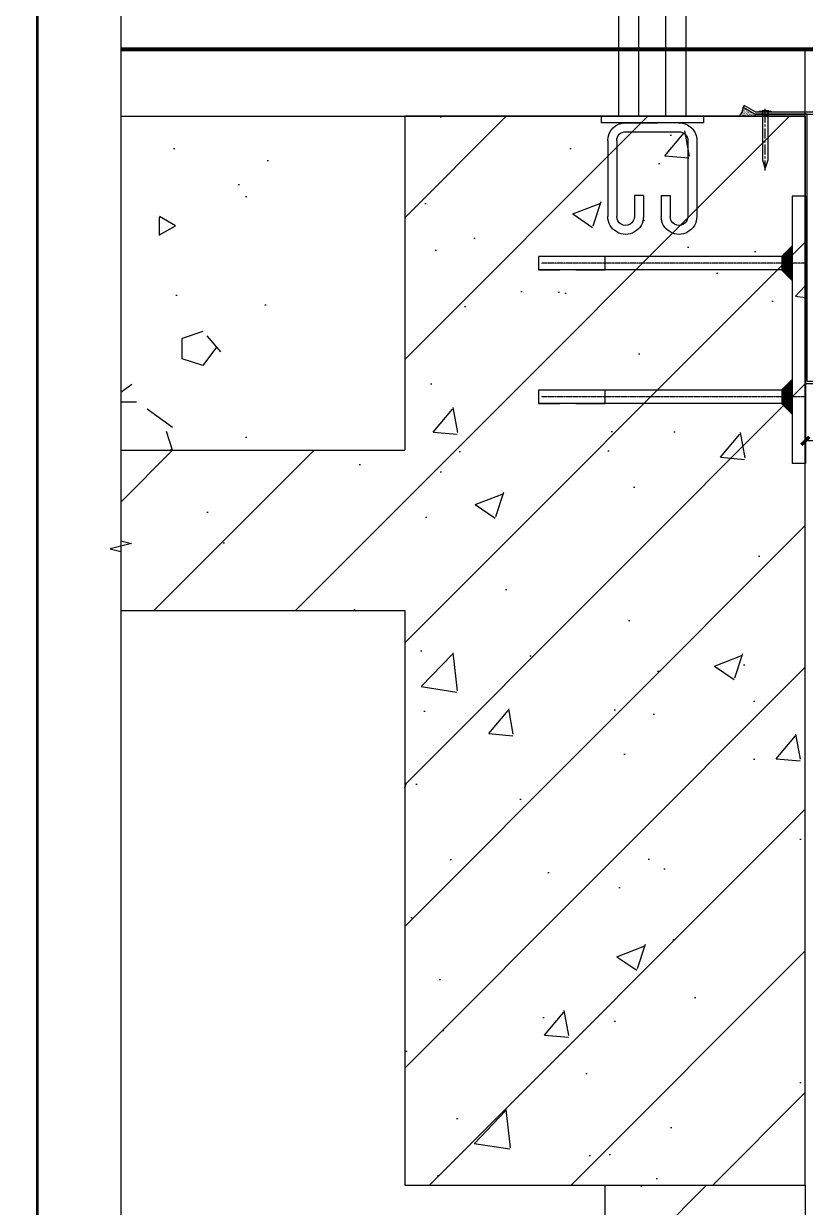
# Model space of a CAD drawing. Extents: x -160106 to 966792, y -663931 to 1550022.
# Drawn here: x -71805 to -71220, y -86032 to -85146 of the extents above; entities that cross this region are included whole.
import ezdxf
from ezdxf.enums import TextEntityAlignment as Align
from ezdxf.xclip import XClip

# ---------------------------------------------------------------- set-up
doc = ezdxf.new("R2010")
doc.units = 0
for name, pattern in [('CENTER', [2, 1.25, -0.25, 0.25, -0.25]), ('ZN-CENTER', [2, 1.25, -0.25, 0.25, -0.25]), ('ZN-DASH', [0.35, 0.25, -0.1])]:
    doc.linetypes.add(name, pattern=pattern)
for name, color, linetype in [('!ZN1-填充-8', 8, 'Continuous'), ('!ZN3-不锈钢板幕墙-7', 7, 'Continuous'), ('!ZN4-辅助材料-1', 1, 'Continuous'), ('!ZN4-配件-11', 11, 'Continuous'), ('!ZN6-轴线-1', 1, 'ZN-CENTER'), ('0-cxFrame', 155, 'Continuous'), ('20剖面图$0$20立剖面图及门窗表$0$A-HRAIL', 173, 'Continuous'), ('20剖面图$0$20立剖面图及门窗表$0$A-WINDOW', 140, 'Continuous'), ('20剖面图$0$20立剖面图及门窗表$0$立面栏杆', 167, 'Continuous'), ('20剖面图$0$A-HATCH-2', 251, 'Continuous'), ('20剖面图$0$A-SFCE', 30, 'Continuous'), ('20剖面图$0$AS-COLN', 6, 'Continuous'), ('20剖面图$0$AS-WALL', 40, 'Continuous'), ('20剖面图$0$PUB_HATCH', 8, 'Continuous'), ('2钢材断面', 2, 'Continuous'), ('3符号', 173, 'Continuous'), ('40钢材投影', 40, 'Continuous'), ('ALT_CEN-0-30', 1, 'CENTER'), ('DIM', 173, 'Continuous')]:
    doc.layers.add(name, color=color, linetype=linetype)
doc.layers.add('0-cxText', color=131, linetype='Continuous', lineweight=25)
doc.styles.add('cx_tuming', font='simhei.ttf')
doc.styles.add('cx_tuqian1', font='')
doc.styles.add('DHTEXT-1', font='ROMANS.shx', dxfattribs={"width": 0.7, "bigfont": 'CHINESE.shx'})
doc.styles.add('黑体', font='simhei.ttf', dxfattribs={"height": 12})
doc.styles.get('cx_tuqian1').set_extended_font_data('SimSun')
doc.dimstyles.new('ZN4', dxfattribs={"dimscale": 4, "dimtxt": 2.5, "dimasz": 1.5, "dimexe": 1, "dimexo": 2, "dimgap": 0.9, "dimtad": 1, "dimdec": 0, "dimdsep": 46, "dimtxsty": 'DHTEXT-1', "dimblk": 'ARCHTICK', "dimcen": 2.5, "dimclrd": 173, "dimclre": 173, "dimclrt": 7, "dimazin": 2, "dimtfac": 1, "dimtix": 1, "dimtmove": 2, "dimatfit": 3, "dimfxl": 0, "dimarcsym": 0})
pattern_1 = [(45, (1530822.114, -568207.45), (-53.0330086, 53.0330086), []), (50, (1530822.11, -568207.45), (215.178055, -18.82564), [22.5, -247.5]), (355, (1530822.11, -568207.45), (-41.6254, 225.65764), [18, -198]), (100.4514, (1530840.05, -568209.02), (173.552815, 206.831863), [19.122057, -210.342634]), (46.1842, (1530822.11, -568147.45), (320.172315, -49.655704), [33.75, -371.25]), (96.6356, (1530848.8, -568151.6), (280.39881, 292.23536), [28.683086, -315.5139]), (351.1842, (1530822.1, -568147.45), (280.398584, 292.23558), [27, -297]), (21, (1530852.11, -568162.45), (179.072116, -120.785667), [22.5, -247.5]), (326, (1530852.11, -568162.45), (72.9946, 217.545014), [18, -198]), (71.4514, (1530867.04, -568172.52), (252.066789, 96.75915), [19.122057, -210.342634]), (37.5, (1530822.114, -568207.45), (3.6479566, 99.868156), [0, -195.6, 0, -201, 0, -198.75]), (7.5, (1530822.11, -568207.45), (78.920861, 118.3235136), [0, -114.6, 0, -191.1, 0, -75.75]), (327.5, (1530755.214, -568207.45), (160.146731, -6.7664615), [0, -75, 0, -234, 0, -310.5]), (317.5, (1530725.21, -568207.45), (174.955851, 30.031495), [0, -97.5, 0, -155.4, 0, -220.5])]

# ---------------------------------------------------------------- blocks, each defined once
blk = doc.blocks.new('20剖面图$0$20立剖面图及门窗表$0$A$C685418A6')
at = {"layer": '20剖面图$0$20立剖面图及门窗表$0$立面栏杆'}
for p, q in [((0, 88.5), (76.56, 88.5)), ((0, 88.5), (0, 83.5)), ((76.56, 83.5), (0, 83.5)), ((18.28, 83.5), (42.09, 83.5)), ((76.56, 88.5), (76.56, 83.5)), ((18.28, 76.83), (58.28, 76.83)), ((4.95, 70.17), (4.95, 13.33)), ((11.61, 70.17), (11.61, 13.33)), ((64.95, 70.17), (64.95, 13.33)), ((71.61, 70.17), (71.61, 13.33)), ((24.95, 29.05), (24.95, 13.33)), ((31.61, 29.05), (24.95, 29.05)), ((31.61, 29.05), (31.61, 13.33)), ((44.95, 29.05), (44.95, 13.33)), ((44.95, 29.05), (51.61, 29.05)), ((51.61, 29.05), (51.61, 13.33))]:
    blk.add_line(p, q, dxfattribs=at)
at = {"layer": '20剖面图$0$20立剖面图及门窗表$0$立面栏杆', "extrusion": (0, 0, -1)}
for centre, major_axis, start_param, end_param in [((18.28, 70.17), (13.33, 0.19), 3.155544, 4.72634), ((58.28, 70.17), (13.33, 0.05), -1.567074, 0.003723), ((18.28, 70.17), (4.71, 4.71), 3.926991, 5.497787), ((58.28, 70.17), (-4.71, 4.71), 0.785398, 2.356194), ((18.28, 13.33), (9.43, 9.43), 0.785398, 3.926991), ((18.28, 13.33), (-4.71, 4.71), 2.356194, 5.497787), ((58.28, 13.33), (-9.43, 9.43), 2.356194, 5.497787), ((58.28, 13.33), (-4.71, 4.71), 2.356194, 5.497787)]:
    blk.add_ellipse(centre, major_axis=major_axis, ratio=1, start_param=start_param, end_param=end_param, dxfattribs=at)
blk = doc.blocks.new('20剖面图$0$20立剖面图及门窗表$0$w4e24333333')
at = {"layer": '20剖面图$0$20立剖面图及门窗表$0$A-HRAIL'}
for points in [[(-198091.58, 12664.03), (-198091.58, 13614.03), (-198141.58, 13614.03), (-198141.58, 12664.03)], [(-198106.58, 12664.03), (-198106.58, 13614.03), (-198126.58, 13614.03), (-198126.58, 12664.03)]]:
    blk.add_lwpolyline(points, close=True, dxfattribs=at)
at = {"layer": '20剖面图$0$20立剖面图及门窗表$0$A-HRAIL', "xscale": -1}
blk.add_blockref('20剖面图$0$20立剖面图及门窗表$0$A$C685418A6', (-198078.3, 12575.53), dxfattribs=at)
blk = doc.blocks.new('A$Cec10f56f')
at = {"layer": '!ZN1-填充-8'}
h = blk.add_hatch(color=252, dxfattribs=at)
h.dxf.hatch_style = 1
h.paths.add_polyline_path([(10, 55), (10, 62.94), (18.01, 55)])
h = blk.add_hatch(color=252, dxfattribs=at)
h.dxf.hatch_style = 1
h.paths.add_polyline_path([(18.01, 55), (18.01, 45), (10, 45), (10, 55)])
h = blk.add_hatch(color=252, dxfattribs=at)
h.dxf.hatch_style = 1
h.paths.add_polyline_path([(10, 45), (10, 37.06), (18.01, 45)])
h = blk.add_hatch(color=252, dxfattribs=at)
h.dxf.hatch_style = 1
h.paths.add_polyline_path([(10, -45), (10, -37.06), (18.01, -45)])
h = blk.add_hatch(color=252, dxfattribs=at)
h.dxf.hatch_style = 1
h.paths.add_polyline_path([(18.01, -45), (18.01, -55), (10, -55), (10, -45)])
h = blk.add_hatch(color=252, dxfattribs=at)
h.dxf.hatch_style = 1
h.paths.add_polyline_path([(10, -55), (10, -62.94), (18.01, -55)])
at = {"layer": '2钢材断面'}
for p, q in [((0, 100), (10, 100)), ((0, 100), (0, -100)), ((10, 100), (10, 45)), ((10, 45), (10, -44)), ((10, -44), (10, -100)), ((0, -100), (10, -100))]:
    blk.add_line(p, q, dxfattribs=at)
at = {"layer": '40钢材投影'}
for p, q in [((18.01, 55), (10, 62.94)), ((10, 55), (200, 55)), ((200, 55), (200, 45)), ((10, 45), (200, 45)), ((18.01, 45), (10, 37.06)), ((18.01, -45), (10, -37.06)), ((10, -45), (200, -45)), ((200, -45), (200, -55)), ((10, -55), (200, -55)), ((18.01, -55), (10, -62.94))]:
    blk.add_line(p, q, dxfattribs=at)
for points in [[(172, 45), (150, 45), (150, 55), (200, 55), (200, 45), (184, 45)], [(172, -55), (150, -55), (150, -45), (200, -45), (200, -55), (184, -55)]]:
    blk.add_lwpolyline(points, dxfattribs=at)
at = {"layer": 'ALT_CEN-0-30', "ltscale": 0.3}
for p, q in [((0, 50), (197.81, 50)), ((0, -50), (197.81, -50))]:
    blk.add_line(p, q, dxfattribs=at)
blk = doc.blocks.new('*U2373')
at = {"color": 0, "linetype": 'ZN-CENTER', "ltscale": 6}
blk.add_line((43.76, 0), (-2.33, 0), dxfattribs=at)
at = {"linetype": 'ByBlock', "ltscale": 10}
for p, q in [((-1.1, 2.28), (-1.1, -2.28)), ((-0.95, 2.33), (-0.95, -2.33)), ((-0.8, 4.2), (-0.8, -4.2)), ((0, 4.2), (-0.8, 4.2)), ((0, -4.2), (0, 4.2)), ((-0.8, -4.2), (0, -4.2))]:
    blk.add_line(p, q, dxfattribs=at)
blk.add_lwpolyline([(0, -2.52, -0.414214), (0.67, -1.85), (35.87, -1.85), (42, 0), (35.87, 1.85), (0.67, 1.85, -0.414214), (0, 2.52)], format="xyb", dxfattribs=at)
for centre, start, end in [((-1.12, 2.61), 272.99512, 344.36651), ((-1.12, -2.61), 15.63349, 87.00488)]:
    blk.add_arc(centre, 0.329, start, end, dxfattribs=at)
at = {"layer": 'Defpoints', "color": 0, "ltscale": 10, "style": 'DHTEXT-1', "width": 0.7}
blk.add_text('3.7', height=1.125, rotation=90, dxfattribs=at).set_placement((3.09, -0.93), align=Align.CENTER)
blk = doc.blocks.new('A$C6990e299')
at = {"layer": '!ZN1-填充-8'}
h = blk.add_hatch(dxfattribs=at)
h.set_pattern_fill('AR-SAND', color=256, scale=0.5, style=0)
h.set_pattern_definition([(37.5, (-13989.7039, 322.62044), (-0.03149668, 0.963411885), [0, -0.76, 0, -0.85, 0, -0.8125]), (7.5, (-13989.7039, 322.6204), (0.88488835, 1.41107303), [0, -0.41, 0, -0.685, 0, -0.2625]), (327.5, (-13990.3189, 322.62044), (1.55707093, 0.002829527), [0, -0.25, 0, -0.9, 0, -1.175]), (317.5, (-13990.3189, 322.6204), (1.5030633, 0.43883778), [0, -0.125, 0, -0.59, 0, -0.675])])
edge = h.paths.add_edge_path()
edge.add_arc((-55.96, 7.2), 9.53, 310.96607, 356.76868)
edge.add_line((-46.44, 6.66), (-37.5, 1.5))
edge.add_line((-37.5, 1.5), (-37.5, 0))
edge.add_line((-37.5, 0), (-49.71, 0))
at = {"layer": '!ZN3-不锈钢板幕墙-7', "ltscale": 4}
blk.add_lwpolyline([(-1.5, 3), (-1.5, 3), (-37.1, 3), (-45.69, 7.96), (-46.44, 6.66), (-37.5, 1.5), (0, 1.5), (0, 1.5), (164.6, 1.5), (164.6, 39.81), (159.44, 48.75), (158.14, 48), (163.1, 39.41), (163.1, 3)], close=True, dxfattribs=at)
at = {"layer": '!ZN4-辅助材料-1', "ltscale": 4}
blk.add_lwpolyline([(-37.5, 0), (-49.71, 0, 0.202556), (-46.44, 6.66), (-37.5, 1.5), (-37.5, 1.5)], format="xyb", close=True, dxfattribs=at)
at = {"color": 4, "linetype": 'ZN-DASH', "ltscale": 30, "const_width": 3}
blk.add_lwpolyline([(155.6, 36.53), (155.6, 50), (-1426.31, 50)], dxfattribs=at)
at = {"ltscale": 20}
blk.add_lwpolyline([(213, -198.5), (1.5, -198.5), (1.5, 1.5), (-37.5, 1.5), (-37.5, 0), (0, 0), (0, -200), (213, -200)], dxfattribs=at)
at = {"layer": '!ZN4-配件-11', "color": 1, "extrusion": (0, 0, -1), "zscale": -1, "rotation": 270}
blk.add_blockref('*U2373', (30, 3), dxfattribs=at)
blk = doc.blocks.new('20250828170426')
at = {"layer": '20剖面图$0$A-HATCH-2'}
h = blk.add_hatch(dxfattribs=at)
h.set_pattern_fill('加气混凝土', color=8, scale=30)
h.set_pattern_definition([(0, (1519310.4, -568317.25), (180, 360), [0, -360]), (0, (1519099.8, -568365.85), (180, 360), [0, -360]), (0, (1519216.8, -568369.45), (180, 360), [0, -360]), (0, (1519344.6, -568263.25), (180, 360), [0, -360]), (0, (1519195.2, -568387.45), (180, 360), [0, -360]), (0, (1519380.6, -568036.45), (180, 360), [0, -360]), (0, (1519270.8, -568065.25), (180, 360), [0, -360]), (0, (1519328.4, -568110.25), (180, 360), [0, -360]), (0, (1519035, -568117.45), (180, 360), [0, -360]), (0, (1519211.4, -568133.65), (180, 360), [0, -360]), (0, (1519143, -568225.45), (180, 360), [0, -360]), (0, (1519146.6, -568360.45), (180, 360), [0, -360]), (0, (1519281.6, -568374.85), (180, 360), [0, -360]), (0, (1519380.6, -568216.45), (180, 360), [0, -360]), (0, (1519044, -568272.25), (180, 360), [0, -360]), (0, (1519074.6, -568211.05), (180, 360), [0, -360]), (0, (1519215, -568236.25), (180, 360), [0, -360]), (0, (1519164.6, -568288.45), (180, 360), [0, -360]), (0, (1519135.8, -568169.65), (180, 360), [0, -360]), (0, (1519180.8, -568034.65), (180, 360), [0, -360]), (0, (1519058.4, -568347.85), (180, 360), [0, -360]), (0, (1519256.4, -568108.45), (180, 360), [0, -360]), (0, (1519089, -568103.05), (180, 360), [0, -360]), (0, (1519060.2, -568056.25), (180, 360), [0, -360]), (130.601294, (1519358.472, -568149.166), (-899.99999006, 1080.00000472), [15.80493, -6622.2666]), (18.434949, (1519332.76, -568142.31), (899.9999967, 359.9999973), [16.263144, -2260.57674]), (90, (1519332.76, -568157.74), (180, 360), [15.42857, -704.57139]), (161.565051, (1519348.186, -568162.88), (-900.0000045, 359.9999732), [16.263144, -2260.57674]), (53.1301023, (1519348.186, -568162.88), (180.0000003, 359.9999998), [17.14286, -1782.8571]), (135, (1519361.9, -568346.31), (-180.000022, 359.999976), [14.546196, -1003.68756]), (45, (1519341.33, -568346.31), (179.999999, 359.999999), [14.546196, -1003.68756]), (135, (1519351.61, -568356.6), (-180.000022, 359.999976), [14.546196, -1003.68756]), (45, (1519351.61, -568356.6), (179.999999, 359.999999), [14.546196, -1003.68756]), (116.56505, (1519188.76, -568104.6), (-3e-05, 719.99998), [19.166296, -383.3259]), (180, (1519180.2, -568087.45), (-180, 360), [20.57143, -339.42855]), (63.434949, (1519151.04, -568104.6), (2e-06, 719.999997), [19.166296, -383.3259]), (116.56505, (1519159.6, -568121.74), (-3e-05, 719.99998), [19.166296, -383.3259]), (0, (1519159.6, -568121.74), (180, 360), [20.57143, -339.42855]), (63.434949, (1519180.2, -568121.74), (2e-06, 719.999997), [19.166296, -383.3259]), (107.102728, (1519324.186, -568226.309), (-539.99997936, 1800.0000029), [23.31681, -9769.7415]), (143.972626, (1519317.33, -568204.023), (-3419.99995664, 2519.99999715), [23.31681, -4873.212]), (180, (1519298.47, -568190.3), (-180, 360), [22.28571, -337.71426]), (36.0273733, (1519257.33, -568204.023), (3419.99997473, 2519.99997283), [23.31681, -4873.212]), (71.565051, (1519250.47, -568224.595), (540.0000028, 1799.999997), [21.68419, -2255.15568]), (107.102728, (1519257.329, -568246.88), (-539.99997936, 1800.0000029), [23.31681, -9769.7415]), (143.972626, (1519276.186, -568260.595), (-3419.99995664, 2519.99999715), [23.31681, -4873.212]), (0, (1519276.2, -568260.6), (180, 360), [22.28571, -337.71426]), (36.0273733, (1519298.472, -568260.595), (3419.99997473, 2519.99997283), [23.31681, -4873.212]), (71.565051, (1519317.33, -568246.88), (540.0000028, 1799.999997), [21.68419, -2255.15568]), (150.255118, (1519327.615, -568058.31), (-540.0000013, 359.9999955), [13.82101, -2888.59176]), (90, (1519315.61, -568065.17), (180, 360), [13.71429, -706.28565]), (29.7448813, (1519315.615, -568065.166), (540.0000003, 359.9999983), [13.82101, -2888.59176]), (116.56505, (1519243.6, -568313.74), (-3e-05, 719.99998), [19.166296, -383.3259]), (168.690067, (1519235.043, -568296.595), (-1620.0000012, 359.999991), [17.48235, -3653.8113]), (41.1859251, (1519204.186, -568305.166), (4499.99997274, 3959.99996537), [18.22311, -7635.4812]), (90, (1519204.19, -568322.31), (180, 360), [17.14286, -702.8571]), (138.814074, (1519217.9, -568334.309), (-4499.99992001, 3960.00002522), [18.22311, -7635.4812]), (16.6992442, (1519217.9, -568334.31), (5939.99995531, 1799.99998115), [17.89767, -7499.1225]), (60.9453959, (1519235.043, -568329.166), (179.99999952, 359.99999682), [17.64965, -7395.2037]), (109.983106, (1519092.758, -568162.88), (-900.00000339, 2519.99999333), [20.0652, -8407.3185]), (155.556045, (1519085.9, -568144.023), (-2340.00000892, 1079.99997756), [20.71379, -8679.0789]), (24.4439547, (1519048.186, -568144.023), (2340.00000117, 1079.9999948), [20.71379, -8679.0789]), (70.0168934, (1519041.329, -568162.88), (900.00000271, 2519.99999375), [20.0652, -8407.3185]), (109.983106, (1519048.186, -568181.738), (-900.00000339, 2519.99999333), [20.0652, -8407.3185]), (160.016893, (1519067.043, -568188.595), (-900.0000005, 359.9999836), [20.0652, -4193.6265]), (19.9831065, (1519067.043, -568188.595), (899.99999506, 359.9999994), [20.0652, -4193.6265]), (70.0168934, (1519085.9, -568181.738), (900.00000271, 2519.99999375), [20.0652, -8407.3185]), (122.005383, (1519226.472, -568195.452), (-180.0000242, 359.9999816), [16.17254, -3380.0604]), (18.434949, (1519202.47, -568186.88), (899.9999967, 359.9999973), [16.263144, -2260.57674]), (90, (1519202.47, -568202.31), (180, 360), [15.42857, -704.57139]), (161.565051, (1519217.9, -568207.45), (-900.0000045, 359.9999732), [16.263144, -2260.57674]), (54.4623222, (1519217.9, -568207.452), (1259.99999817, 1799.9999973), [14.74684, -6178.9269]), (116.56505, (1519121.9, -568282.88), (-3e-05, 719.99998), [19.166296, -383.3259]), (180, (1519113.33, -568265.74), (-180, 360), [18.85714, -341.14284]), (59.0362434, (1519084.186, -568282.88), (180.0000006, 359.99999825), [19.99184, -4178.2932]), (120.963756, (1519094.472, -568300.023), (-180.0000246, 359.99998347), [19.99184, -4178.2932]), (0, (1519094.47, -568300.02), (180, 360), [18.85714, -341.14284]), (63.434949, (1519113.33, -568300.02), (2e-06, 719.999997), [19.166296, -383.3259])])
h.paths.add_polyline_path([(-4002.64, 7250), (-900, 7250), (-900, 7500), (-4002.64, 7500)])
at = {"layer": '20剖面图$0$PUB_HATCH'}
h = blk.add_hatch(dxfattribs=at)
h.set_pattern_fill('钢筋混凝土', color=256, scale=30, style=0)
h.set_pattern_definition(pattern_1)
h.paths.add_polyline_path([(-4002.64, 12430), (-800, 12430), (-800, 12550), (-4002.64, 12550)])
h = blk.add_hatch(dxfattribs=at)
h.set_pattern_fill('钢筋混凝土', color=256, scale=30, style=0)
h.set_pattern_definition(pattern_1)
h.paths.add_polyline_path([(-800, 6700), (-500, 6700), (-500, 7500), (-800, 7500)])
h = blk.add_hatch(dxfattribs=at)
h.set_pattern_fill('钢筋混凝土', color=256, scale=30, style=0)
h.set_pattern_definition(pattern_1)
h.paths.add_polyline_path([(-800, 7130), (-800, 7250), (-4002.64, 7250), (-4002.64, 7130)])
h = blk.add_hatch(dxfattribs=at)
h.set_pattern_fill('钢筋混凝土', color=256, scale=30, style=0)
h.set_pattern_definition([(45, (1530972.114, -569007.45), (-53.0330086, 53.0330086), []), (50, (1530972.11, -569007.45), (215.178055, -18.82564), [22.5, -247.5]), (355, (1530972.11, -569007.45), (-41.6254, 225.65764), [18, -198]), (100.4514, (1530990.05, -569009.02), (173.552815, 206.831863), [19.122057, -210.342634]), (46.1842, (1530972.11, -568947.45), (320.172315, -49.655704), [33.75, -371.25]), (96.6356, (1530998.8, -568951.6), (280.39881, 292.23536), [28.683086, -315.5139]), (351.1842, (1530972.1, -568947.45), (280.398584, 292.23558), [27, -297]), (21, (1531002.11, -568962.45), (179.072116, -120.785667), [22.5, -247.5]), (326, (1531002.11, -568962.45), (72.9946, 217.545014), [18, -198]), (71.4514, (1531017.04, -568972.52), (252.066789, 96.75915), [19.122057, -210.342634]), (37.5, (1530972.114, -569007.45), (3.6479566, 99.868156), [0, -195.6, 0, -201, 0, -198.75]), (7.5, (1530972.11, -569007.45), (78.920861, 118.3235136), [0, -114.6, 0, -191.1, 0, -75.75]), (327.5, (1530905.214, -569007.45), (160.146731, -6.7664615), [0, -75, 0, -234, 0, -310.5]), (317.5, (1530875.21, -569007.45), (174.955851, 30.031495), [0, -97.5, 0, -155.4, 0, -220.5])])
h.paths.add_polyline_path([(-650, 6300), (-500, 6300), (-500, 6700), (-650, 6700)])
at = {"layer": '20剖面图$0$A-SFCE', "color": 8}
for p, q in [((-4002.64, 7550), (-500, 7550)), ((-500, 7500), (-500, 7550)), ((-4002.64, 7500), (-500, 7500))]:
    blk.add_line(p, q, dxfattribs=at)
at = {"layer": '20剖面图$0$AS-COLN'}
for p, q in [((-4002.64, 12550), (-800, 12550)), ((-4002.64, 12430), (-800, 12430)), ((-500, 7500), (-800, 7500)), ((-800, 7500), (-800, 7250)), ((-500, 6700), (-500, 7500)), ((-4002.64, 7250), (-800, 7250)), ((-4002.64, 7130), (-800, 7130)), ((-800, 7130), (-800, 6700)), ((-800, 6700), (-500, 6700))]:
    blk.add_line(p, q, dxfattribs=at)
blk.add_lwpolyline([(-650, 6700), (-500, 6700), (-500, 6300), (-650, 6300)], close=True, dxfattribs=at)
at = {"layer": '20剖面图$0$AS-WALL'}
for p, q in [((-700, 7390), (-700, 7390)), ((-600, 7390), (-600, 7390)), ((-500, 7390), (-500, 7390))]:
    blk.add_line(p, q, dxfattribs=at)
at = {"ltscale": 40}
blk.add_blockref('A$C6990e299', (-500, 7500), dxfattribs=at)
at = {"layer": '20剖面图$0$20立剖面图及门窗表$0$A-WINDOW', "xscale": -1}
blk.add_blockref('20剖面图$0$20立剖面图及门窗表$0$w4e24333333', (-198731.18, -5164.03), dxfattribs=at)
at = {"layer": '40钢材投影', "color": 2, "ltscale": 500, "xscale": -1, "rotation": 359.9999999933083}
blk.add_blockref('A$Cec10f56f', (-499.94, 7340), dxfattribs=at)
blk = doc.blocks.new('TK22.A2 L(Dragon)')
at = {"layer": '0-cxFrame', "const_width": 0.5}
blk.add_lwpolyline([(-80, 10), (-574, 10), (-574, 410), (-80, 410)], close=True, dxfattribs=at)
at = {"style": '黑体', "flags": 4}
blk.add_attdef('图幅', text='', height=3.3, dxfattribs=at).set_placement((-40, 3), align=Align.RIGHT)
at = {"layer": '0-cxText', "flags": 4}
for tag, height, style, p in [('建设单位', 3.5, 'cx_tuming', (-45, 240)), ('项目名称', 3.5, 'cx_tuming', (-45, 210)), ('子项名称', 3.5, 'cx_tuming', (-45, 180)), ('工程编号', 3.3, 'cx_tuqian1', (-35, 165)), ('图名1', 3.5, 'cx_tuming', (-45, 87)), ('图名2', 3.5, 'cx_tuming', (-45, 79)), ('图名3', 3.5, 'cx_tuming', (-45, 71)), ('出图日期', 3.3, 'cx_tuqian1', (-39, 60)), ('专业', 3.3, 'cx_tuqian1', (-55, 52)), ('图号', 3.3, 'cx_tuqian1', (-55, 44)), ('版次', 3.3, 'cx_tuqian1', (-20, 44))]:
    blk.add_attdef(tag, text='', height=height, dxfattribs=dict(at, style=style)).set_placement(p, align=Align.MIDDLE)
at = {"layer": 'Defpoints', "color": 6, "flags": 4}
for tag, height, style, p in [('tufu', 3.3, '黑体', (-12, 12)), ('dwfname', 4, 'cx_tuqian1', (-80, 3))]:
    blk.add_attdef(tag, text='', height=height, dxfattribs=dict(at, style=style)).set_placement(p, align=Align.RIGHT)
blk = doc.blocks.new('_ArchTick')
at = {"color": 0, "linetype": 'ByBlock', "const_width": 0.4}
blk.add_lwpolyline([(-0.5, -0.5), (0.5, 0.5)], dxfattribs=at)
blk = doc.blocks.new('*D1907')
at = {"layer": 'Defpoints', "color": 0, "ltscale": 40, "transparency": 16777216}
for p in [(-71219.76, -85435.51), (-71099.16, -85434.91), (-71219.76, -85458.44)]:
    blk.add_point(p, dxfattribs=at)
at = {"layer": 'DIM', "color": 173, "linetype": 'ByBlock', "lineweight": -2, "ltscale": 40, "transparency": 16777216}
for p, q in [((-71219.76, -85443.51), (-71219.76, -85462.44)), ((-71099.16, -85442.91), (-71099.16, -85462.44)), ((-71099.16, -85458.44), (-71219.76, -85458.44))]:
    blk.add_line(p, q, dxfattribs=at)
at = {"layer": 'DIM', "color": 173, "lineweight": -2, "ltscale": 40, "transparency": 16777216, "xscale": 6, "yscale": 6, "zscale": 6, "rotation": 180}
blk.add_blockref('_ArchTick', (-71219.76, -85458.44), dxfattribs=at)
at = {"layer": 'DIM', "color": 173, "lineweight": -2, "ltscale": 40, "transparency": 16777216, "xscale": 6, "yscale": 6, "zscale": 6}
blk.add_blockref('_ArchTick', (-71099.16, -85458.44), dxfattribs=at)
at = {"layer": 'DIM', "color": 7, "ltscale": 40, "transparency": 16777216, "insert": (-71159.46, -85449.84), "char_height": 10, "attachment_point": 5, "style": 'DHTEXT-1'}
blk.add_mtext('121', dxfattribs=at)

msp = doc.modelspace()

# ---------------------------------------------------------------- block references
at = {"ltscale": 40}
ref = msp.add_blockref('20250828170426', (-68002.6, -97954.08), dxfattribs=at)
XClip(ref).set_block_clipping_path([(-1183.6332781368, 11336.7292181165), (77.2482194211, 13367.0862453856)])
ref = msp.add_blockref('20250828170426', (-70719.82, -92715.41), dxfattribs=at)
XClip(ref).set_block_clipping_path([(-1012.7131591537, 6225.9423028951), (-155.3662149473, 7823.8518709412)])

# ---------------------------------------------------------------- next in the draw order: linework, layer by layer
at = {"layer": '!ZN6-轴线-1', "linetype": 'ZN-CENTER', "ltscale": 20}
msp.add_line((-70211.88, -85165.41), (-71732.47, -85165.41), dxfattribs=at)
at = {"layer": '3符号'}
msp.add_lwpolyline([(-71732.53, -84881.96), (-71732.53, -85533.28), (-71724.53, -85535.28), (-71740.53, -85539.28), (-71732.53, -85541.28), (-71732.53, -86489.47)], dxfattribs=at)

# ---------------------------------------------------------------- next in the draw order: block references
at = {"layer": '0-cxFrame', "xscale": 4, "yscale": 4, "zscale": 4, "rotation": 270}
msp.add_blockref('TK22.A2 L(Dragon)', (-71834.94, -86825.19), dxfattribs=at)

# ---------------------------------------------------------------- next in the draw order: dimensions: what is measured, and where the dimension line sits
at = {"layer": 'DIM', "ltscale": 40}
dim = msp.add_linear_dim(base=(-71219.76, -85458.44), p1=(-71099.16, -85434.91), p2=(-71219.76, -85435.51), dimstyle='ZN4', dxfattribs=at)
dim.commit()
dim.dimension.update_dxf_attribs({"geometry": '*D1907', "text_midpoint": (-71159.46, -85449.84)})

doc.saveas('drawing.dxf')
